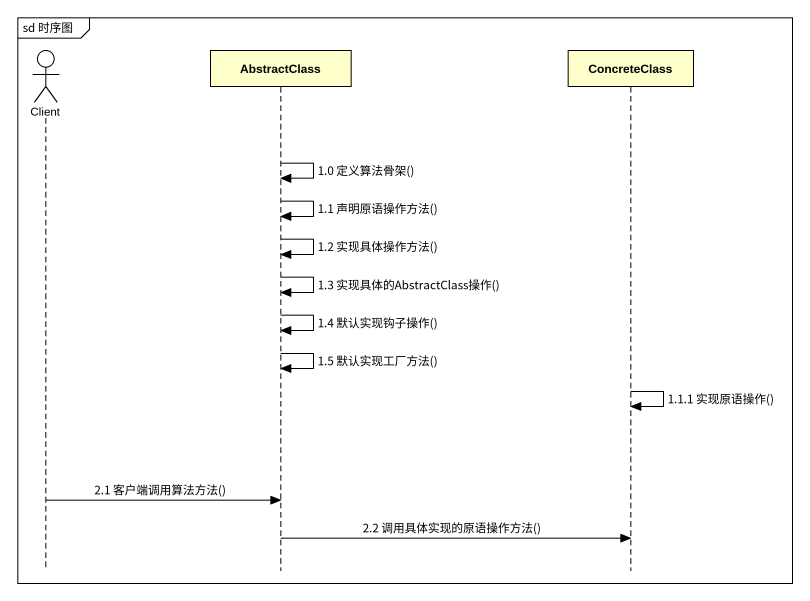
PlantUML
@startuml
mainframe sd 时序图
hide footbox
actor Client
participant AbstractClass
participant ConcreteClass

AbstractClass -> AbstractClass : 1.0 定义算法骨架()
AbstractClass -> AbstractClass : 1.1 声明原语操作方法()
AbstractClass -> AbstractClass : 1.2 实现具体操作方法()
AbstractClass -> AbstractClass : 1.3 实现具体的AbstractClass操作()
AbstractClass -> AbstractClass : 1.4 默认实现钩子操作()
AbstractClass -> AbstractClass : 1.5 默认实现工厂方法()
ConcreteClass -> ConcreteClass : 1.1.1 实现原语操作()
Client -> AbstractClass : 2.1 客户端调用算法方法()
AbstractClass -> ConcreteClass : 2.2 调用具体实现的原语操作方法()
@enduml
